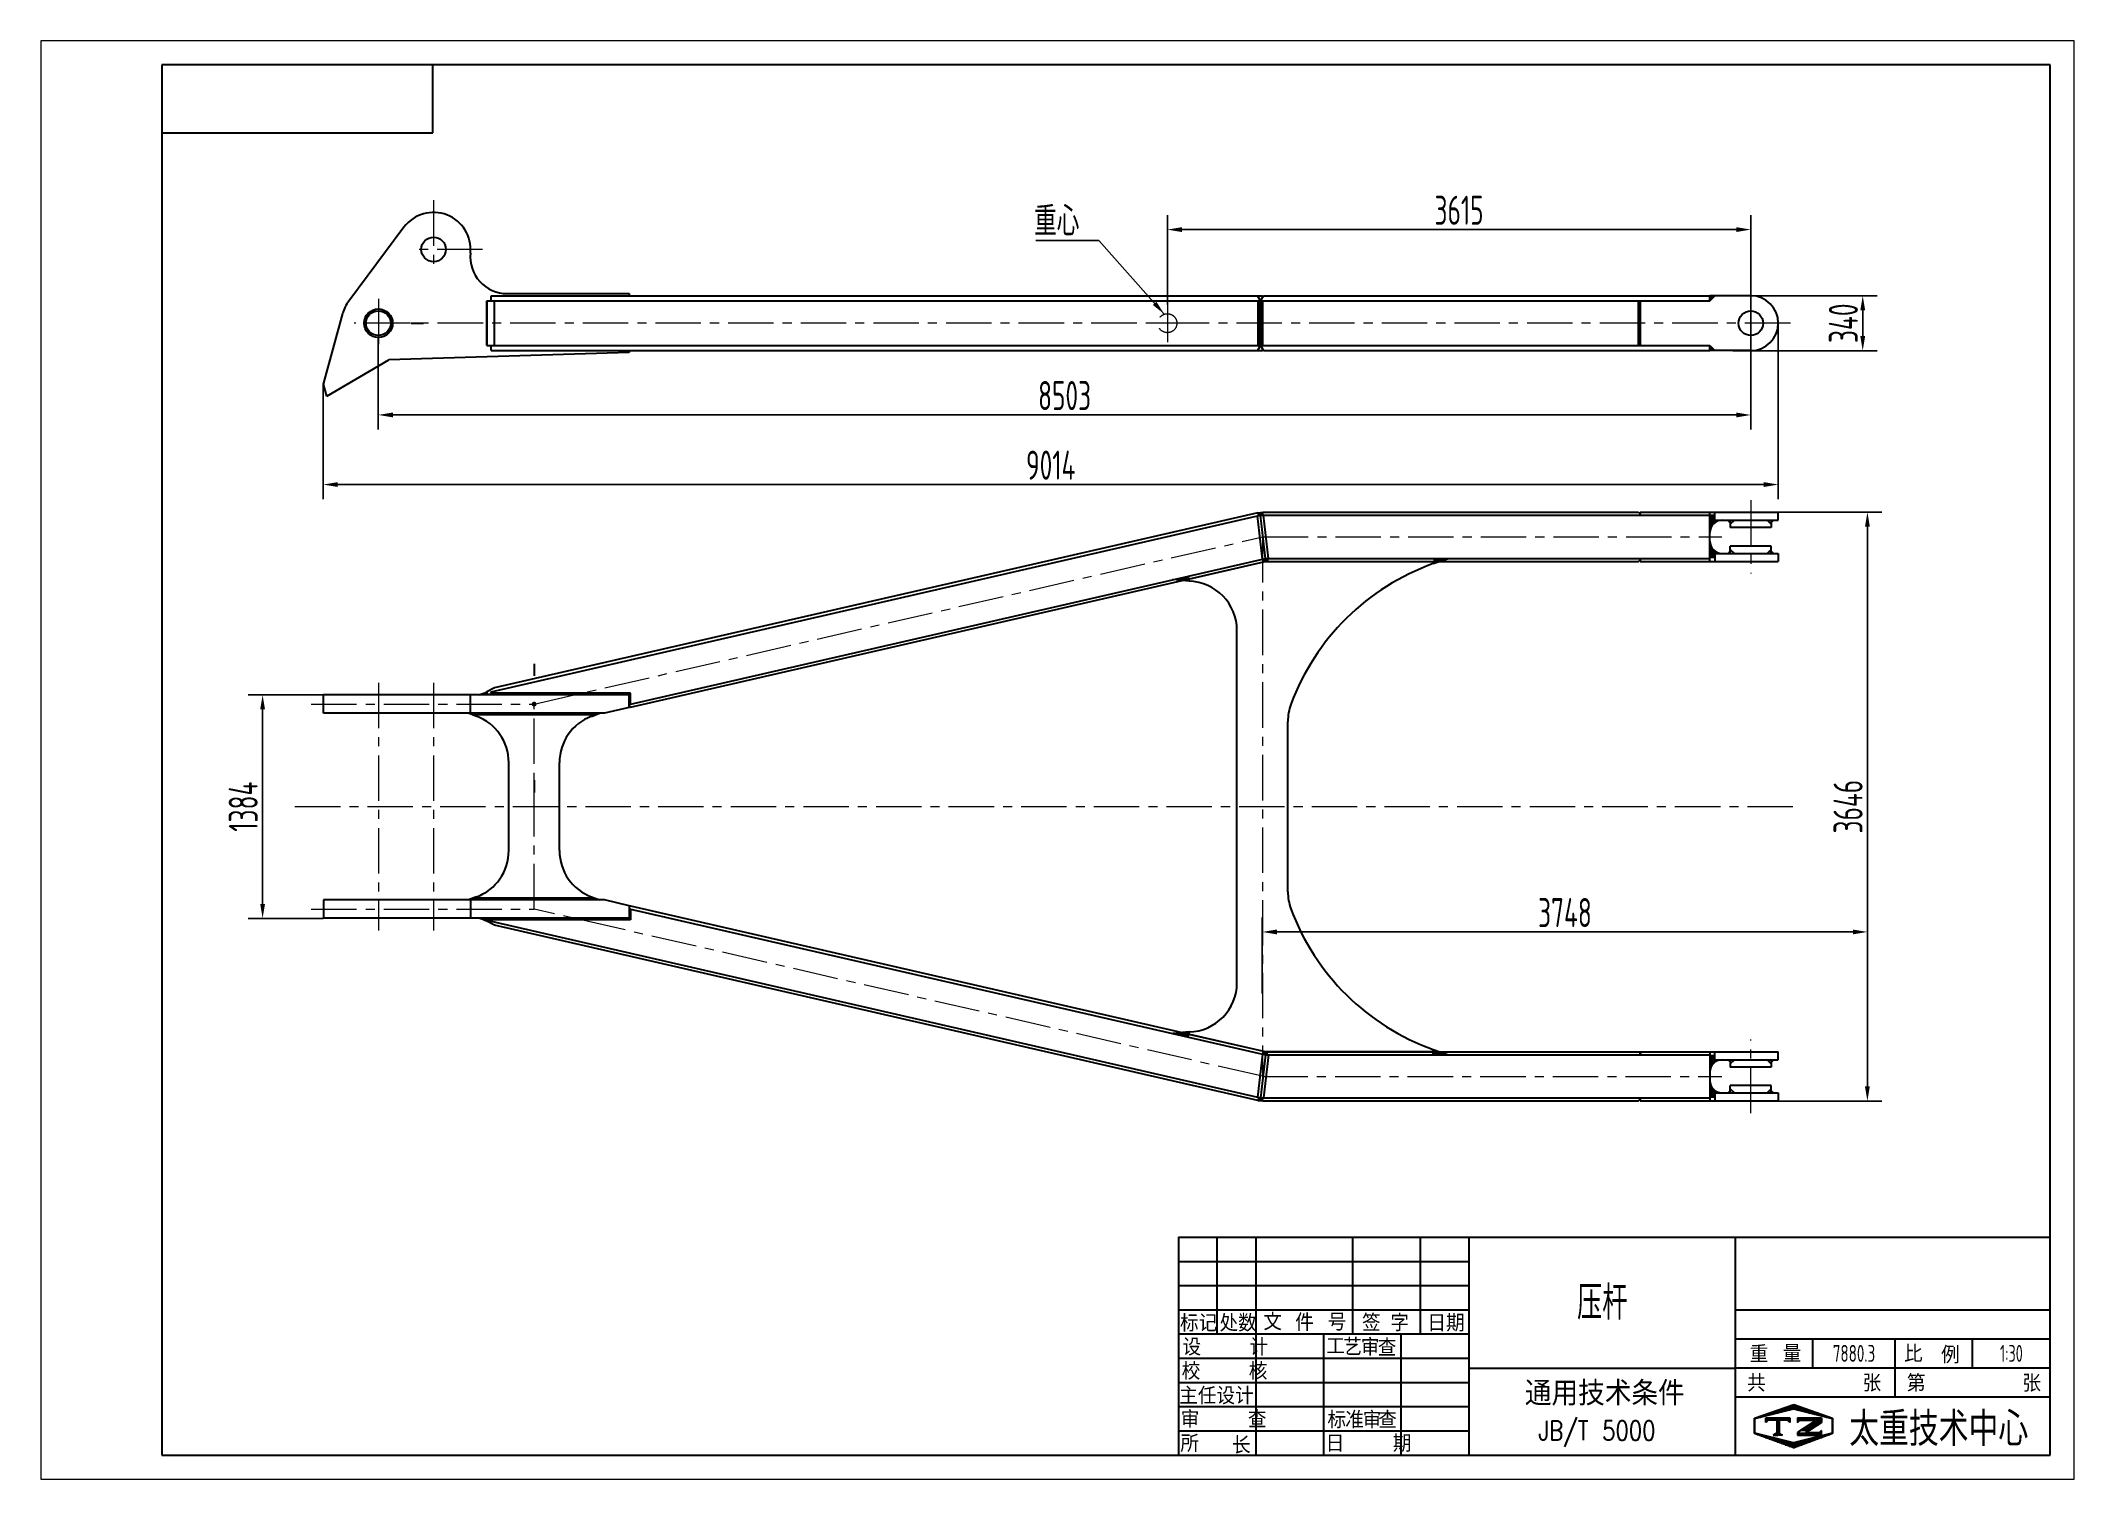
# Model space of a CAD drawing. Header units: millimetres. Extents: x 0 to 12600, y 0 to 8910.
import ezdxf
from ezdxf.enums import TextEntityAlignment as Align

# ---------------------------------------------------------------- set-up
doc = ezdxf.new("R2010")
doc.units = ezdxf.units.MM
doc.header["$LTSCALE"] = 300
doc.linetypes.add('F', pattern=[0.75, 0.5, -0.25])
doc.linetypes.add('G', pattern=[2, 1.25, -0.25, 0.25, -0.25])
doc.layers.get('0').update_dxf_attribs({"lineweight": 30})
doc.layers.get('Defpoints').update_dxf_attribs({"lineweight": 30})
for name, color, linetype, lineweight in [('01', 7, 'Continuous', 30), ('02', 1, 'Continuous', 13), ('04', 2, 'F', 13), ('05', 4, 'G', 13), ('08', 1, 'Continuous', 13), ('11', 3, 'Continuous', 13), ('THICK', 7, 'Continuous', 30)]:
    doc.layers.add(name, color=color, linetype=linetype, lineweight=lineweight)
doc.styles.add('HZLIB', font='TXT', dxfattribs={"width": 0.8, "bigfont": 'hztxt.shx'})
doc.styles.get("Standard").update_dxf_attribs({"font": 'isocp', "width": 0.707, "bigfont": 'intecad.shx'})
doc.dimstyles.new('INTE', dxfattribs={"dimscale": 30, "dimtxt": 6, "dimasz": 3, "dimexe": 3, "dimexo": 0, "dimgap": 1, "dimtad": 1, "dimdec": 0, "dimdsep": 46, "dimtxsty": 'Standard', "dimcen": 0, "dimclrd": 1, "dimclre": 1, "dimclrt": 3, "dimadec": 0, "dimazin": 0, "dimtfac": 1, "dimtdec": 0, "dimtmove": 0, "dimatfit": 0, "dimfxl": 0, "dimarcsym": 0})

# ---------------------------------------------------------------- blocks, each defined once
blk = doc.blocks.new('*X5')
at = {"color": 0}
for p, q in [((127.06, 4.8), (132.06, 4.8)), ((127.06, 4.5), (132.06, 4.5)), ((131.84, 5.1), (132.06, 5.1))]:
    blk.add_line(p, q, dxfattribs=at)
blk = doc.blocks.new('*X4')
at = {"color": 0}
for p, q in [((127.06, 7.8), (132.06, 7.8)), ((127.06, 7.5), (132.06, 7.5)), ((127.06, 7.2), (127.32, 7.2)), ((127.84, 5.4), (129.64, 5.4)), ((128.3, 5.7), (130.1, 5.7)), ((128.77, 6), (130.57, 6)), ((129.23, 6.3), (131.04, 6.3)), ((129.7, 6.6), (131.51, 6.6)), ((130.16, 6.9), (131.98, 6.9)), ((130.62, 7.2), (132.06, 7.2))]:
    blk.add_line(p, q, dxfattribs=at)
blk = doc.blocks.new('*X1')
at = {"color": 0}
for p, q in [((119.8, 8.4), (120.72, 8.4)), ((120.66, 8.7), (121.92, 8.7)), ((121.52, 9), (123.12, 9)), ((122.38, 9.3), (124.32, 9.3)), ((123.24, 9.6), (125.52, 9.6)), ((124.1, 9.9), (128.52, 9.9)), ((124.97, 10.2), (127.67, 10.2)), ((125.83, 10.5), (126.82, 10.5)), ((127.02, 9.6), (129.37, 9.6)), ((128.22, 9.3), (130.22, 9.3)), ((129.42, 9), (131.07, 9)), ((130.62, 8.7), (131.92, 8.7)), ((131.82, 8.4), (132.77, 8.4)), ((118.22, 7.8), (118.32, 7.8)), ((118.22, 7.5), (118.27, 7.5)), ((118.22, 7.2), (118.27, 7.2)), ((118.22, 6.9), (118.27, 6.9)), ((118.22, 6.6), (118.27, 6.6)), ((118.22, 6.3), (118.27, 6.3)), ((118.22, 6), (118.27, 6)), ((118.22, 5.7), (118.27, 5.7)), ((118.22, 5.4), (118.27, 5.4)), ((118.22, 5.1), (118.27, 5.1)), ((118.22, 4.8), (118.27, 4.8)), ((118.79, 4.5), (119.42, 4.5)), ((118.94, 8.1), (119.52, 8.1)), ((119.61, 4.2), (120.62, 4.2)), ((131.92, 4.2), (132.95, 4.2)), ((133.02, 8.1), (133.62, 8.1)), ((133.12, 4.5), (133.76, 4.5)), ((134.22, 7.8), (134.32, 7.8)), ((134.27, 7.5), (134.32, 7.5)), ((134.27, 7.2), (134.32, 7.2)), ((134.27, 6.9), (134.32, 6.9)), ((134.27, 6.6), (134.32, 6.6)), ((134.27, 6.3), (134.32, 6.3)), ((134.27, 6), (134.32, 6)), ((134.27, 5.7), (134.32, 5.7)), ((134.27, 5.4), (134.32, 5.4)), ((134.27, 5.1), (134.32, 5.1)), ((134.27, 4.8), (134.32, 4.8)), ((120.43, 3.9), (121.82, 3.9)), ((121.26, 3.6), (123.02, 3.6)), ((122.08, 3.3), (124.22, 3.3)), ((122.91, 3), (125.42, 3)), ((123.73, 2.7), (128.89, 2.7)), ((124.55, 2.4), (128.07, 2.4)), ((125.38, 2.1), (127.26, 2.1)), ((126.2, 1.8), (126.45, 1.8)), ((127.12, 3), (129.7, 3)), ((128.32, 3.3), (130.51, 3.3)), ((129.52, 3.6), (131.32, 3.6)), ((130.72, 3.9), (132.14, 3.9))]:
    blk.add_line(p, q, dxfattribs=at)
blk = doc.blocks.new('*X2')
at = {"color": 0}
for p, q in [((120.53, 7.8), (125.53, 7.8)), ((120.53, 7.5), (125.53, 7.5)), ((120.53, 7.2), (120.79, 7.2)), ((125.27, 7.2), (125.53, 7.2))]:
    blk.add_line(p, q, dxfattribs=at)
blk = doc.blocks.new('*X3')
at = {"color": 0}
for p, q in [((122.34, 4.5), (123.72, 4.5)), ((122.82, 4.8), (123.24, 4.8))]:
    blk.add_line(p, q, dxfattribs=at)
blk = doc.blocks.new('*U6', base_point=(226.71, 64.63))
at = {"layer": 'THICK'}
for p, q in [((46.71, 109.63), (226.71, 109.63)), ((46.71, 109.63), (46.71, 64.63)), ((54.7, 109.6), (54.7, 109.63)), ((54.71, 89.63), (54.71, 109.63)), ((62.71, 64.63), (62.71, 109.63)), ((82.71, 89.63), (82.71, 109.63)), ((96.71, 89.63), (96.71, 109.63)), ((106.71, 64.63), (106.71, 109.63)), ((161.71, 64.63), (161.71, 109.63)), ((226.71, 64.63), (226.71, 109.63)), ((46.71, 94.63), (106.71, 94.63)), ((161.71, 94.63), (226.71, 94.63)), ((46.71, 89.63), (106.71, 89.63)), ((76.71, 64.63), (76.71, 89.63)), ((92.71, 64.63), (92.71, 89.63)), ((161.71, 88.63), (226.71, 88.63)), ((177.71, 82.63), (177.71, 88.63)), ((194.71, 76.63), (194.71, 88.63)), ((210.71, 82.63), (210.71, 88.63)), ((106.71, 82.56), (161.71, 82.56)), ((161.71, 82.63), (226.71, 82.63)), ((161.71, 76.63), (226.71, 76.63)), ((46.71, 64.63), (226.71, 64.63))]:
    blk.add_line(p, q, dxfattribs=at)
at = {"layer": 'THICK', "color": 3}
for p, q in [((46.71, 104.63), (106.71, 104.63)), ((46.71, 99.63), (106.71, 99.63)), ((46.71, 84.63), (106.71, 84.63)), ((46.71, 79.63), (106.71, 79.63)), ((46.71, 74.63), (106.71, 74.63)), ((165.67, 72.23), (173.77, 75.05)), ((165.67, 69.09), (165.67, 72.23)), ((165.72, 72.17), (173.72, 74.17)), ((165.72, 69.17), (165.72, 72.17)), ((167.98, 72.33), (172.98, 72.33)), ((167.98, 71.33), (167.98, 72.33)), ((168.48, 71.83), (167.98, 71.33)), ((172.48, 71.83), (168.48, 71.83)), ((170.26, 71.83), (170.26, 69.09)), ((170.48, 71.83), (170.48, 69.09)), ((170.73, 71.83), (170.73, 69.09)), ((172.98, 71.33), (172.48, 71.83)), ((172.98, 72.33), (172.98, 71.33)), ((173.72, 74.17), (181.72, 72.17)), ((173.77, 75.05), (181.77, 72.23)), ((174.51, 72.33), (179.51, 72.33)), ((174.51, 72.33), (174.51, 71.33)), ((178.45, 71.83), (174.51, 69.28)), ((174.51, 71.33), (175.01, 71.83)), ((175.01, 71.83), (178.45, 71.83)), ((179.51, 72.33), (179.51, 71.33)), ((181.72, 72.17), (181.72, 69.17)), ((181.77, 72.23), (181.77, 69.09)), ((46.71, 69.63), (106.71, 69.63)), ((173.77, 66.14), (165.67, 69.09)), ((173.72, 67.17), (165.72, 69.17)), ((170.48, 69.32), (169.51, 68.71)), ((169.51, 68.71), (170.48, 68.71)), ((170.48, 69.32), (171.45, 68.71)), ((171.45, 68.71), (170.48, 68.71)), ((181.72, 69.17), (173.72, 67.17)), ((181.77, 69.09), (173.77, 66.14)), ((174.51, 69.28), (174.51, 68.71)), ((174.51, 68.71), (179.51, 68.71)), ((176.95, 69.7), (176.18, 69.21)), ((179.01, 69.21), (176.18, 69.21)), ((179.51, 71.33), (176.95, 69.7)), ((179.51, 69.71), (179.01, 69.21)), ((179.51, 68.71), (179.51, 69.71))]:
    blk.add_line(p, q, dxfattribs=at)
for name in ['*X1', '*X2', '*X4', '*X3', '*X5']:
    blk.add_blockref(name, (47.45, 64.38), dxfattribs=at)
for s, height, p in [('标记', 3.5, (50.86, 92.06)), ('处数', 3.5, (59.02, 92.06)), ('文', 3.5, (66.15, 92.32)), ('件', 3.5, (72.73, 92.19)), ('号', 3.5, (79.44, 92.19)), ('日期', 3.5, (101.96, 92.04)), ('工', 3.5, (79.13, 87.12)), ('艺', 3.5, (82.67, 87.12)), ('审', 3.5, (86.29, 87.12)), ('查', 3.5, (89.77, 86.98)), ('通用技术条件', 5, (134.74, 77.62)), ('共          张', 3.5, (177.98, 79.64)), ('第          张', 3.5, (210.97, 79.64)), ('标', 3.5, (79.38, 72.08)), ('准', 3.5, (83.05, 72.08)), ('审', 3.5, (86.67, 72.08)), ('查', 3.5, (89.87, 72.08)), ('所', 3.5, (49.01, 67.16)), ('长', 3.5, (59.69, 66.83))]:
    blk.add_text(s, height=height, dxfattribs=at).set_placement(p, align=Align.MIDDLE)
for s, p in [('签 字', (84.6, 90.19)), ('设     计', (47.52, 85.19)), ('校     核', (47.35, 80.21)), ('重', (164.64, 83.71)), ('量', (171.48, 83.84)), ('比', (196.54, 83.8)), ('例', (204.2, 83.57)), ('主任设计', (46.84, 75.12)), ('审     查', (47.17, 70.26)), ('日     期', (77.11, 65.28))]:
    blk.add_text(s, height=3.5, dxfattribs=at).set_placement(p)
at = {"layer": 'THICK', "color": 3, "style": 'HZLIB', "width": 0.8}
blk.add_text('JB/T 5000', height=4, dxfattribs=at).set_placement((121.08, 67.68))
at = {"layer": 'THICK', "color": 3, "width": 0.8}
blk.add_text('太重技术中心', height=7, dxfattribs=at).set_placement((185.23, 66.52))
blk = doc.blocks.new('*U7', base_point=(251.96, 168.31))
at = {"layer": '01'}
for p, q in [((251.96, 168.31), (251.96, 182.31)), ((195.96, 168.31), (251.96, 168.31))]:
    blk.add_line(p, q, dxfattribs=at)
blk = doc.blocks.new('*U8')
at = {"layer": '01'}
for points in [[(415, 292), (25, 292)], [(25, 292), (25, 5)], [(415, 5), (415, 292)], [(25, 5), (415, 5)]]:
    blk.add_lwpolyline(points, dxfattribs=at)
at = {"layer": '02'}
for points in [[(420, 297), (0, 297)], [(0, 297), (0, 0)], [(420, 0), (420, 297)], [(0, 0), (420, 0)]]:
    blk.add_lwpolyline(points, dxfattribs=at)
blk = doc.blocks.new('*D9')
at = {"layer": '08', "color": 1, "lineweight": -2}
for p, q in [((1751, 4858), (1285, 4858)), ((1375, 3564), (1375, 4768)), ((1751, 3474), (1285, 3474))]:
    blk.add_line(p, q, dxfattribs=at)
at = {"layer": '08', "color": 1}
for points in [[(1360, 4768), (1390, 4768), (1375, 4858)], [(1360, 3564), (1390, 3564), (1375, 3474)]]:
    blk.add_solid(points, dxfattribs=at)
at = {"layer": 'Defpoints', "color": 0}
for p in [(1375, 4858), (1751, 4858), (1751, 3474)]:
    blk.add_point(p, dxfattribs=at)
at = {"layer": '08', "color": 3, "insert": (1255, 4166), "char_height": 180, "attachment_point": 5, "rotation": 90}
blk.add_mtext('1384', dxfattribs=at)
blk = doc.blocks.new('*D10')
at = {"layer": '08', "color": 1, "lineweight": -2}
for p, q in [((10766, 5990), (11408, 5990)), ((11318, 2433), (11318, 5900)), ((10766, 2343), (11408, 2343))]:
    blk.add_line(p, q, dxfattribs=at)
at = {"layer": '08', "color": 1}
for points in [[(11303, 5900), (11333, 5900), (11318, 5990)], [(11303, 2433), (11333, 2433), (11318, 2343)]]:
    blk.add_solid(points, dxfattribs=at)
at = {"layer": 'Defpoints', "color": 0}
for p in [(10766, 5990), (11318, 5990), (10766, 2343)]:
    blk.add_point(p, dxfattribs=at)
at = {"layer": '08', "color": 3, "insert": (11198, 4166), "char_height": 180, "attachment_point": 5, "rotation": 90}
blk.add_mtext('3646', dxfattribs=at)
blk = doc.blocks.new('*D11')
at = {"layer": '08', "color": 1, "lineweight": -2}
for p, q in [((10596, 7405), (10596, 6502)), ((2092, 7072), (2092, 6502)), ((10506, 6592), (2182, 6592))]:
    blk.add_line(p, q, dxfattribs=at)
at = {"layer": '08', "color": 1}
for points in [[(2182, 6607), (2182, 6577), (2092, 6592)], [(10506, 6607), (10506, 6577), (10596, 6592)]]:
    blk.add_solid(points, dxfattribs=at)
at = {"layer": 'Defpoints', "color": 0}
for p in [(10596, 7405), (2092, 7072), (2092, 6592)]:
    blk.add_point(p, dxfattribs=at)
at = {"layer": '08', "color": 3, "insert": (6344, 6712), "char_height": 180, "attachment_point": 5}
blk.add_mtext('8503', dxfattribs=at)
blk = doc.blocks.new('*D12')
at = {"layer": '08', "color": 1, "lineweight": -2}
for p, q in [((10454, 7330), (11379, 7330)), ((11289, 7080), (11289, 7240)), ((10485, 6990), (11379, 6990))]:
    blk.add_line(p, q, dxfattribs=at)
at = {"layer": '08', "color": 1}
for points in [[(11274, 7240), (11304, 7240), (11289, 7330)], [(11274, 7080), (11304, 7080), (11289, 6990)]]:
    blk.add_solid(points, dxfattribs=at)
at = {"layer": 'Defpoints', "color": 0}
for p in [(10454, 7330), (11289, 7330), (10485, 6990)]:
    blk.add_point(p, dxfattribs=at)
at = {"layer": '08', "color": 3, "insert": (11169, 7160), "char_height": 180, "attachment_point": 5, "rotation": 90}
blk.add_mtext('340', dxfattribs=at)
blk = doc.blocks.new('*D13')
at = {"layer": '08', "color": 1, "lineweight": -2}
for p, q in [((6981, 7277), (6981, 7830)), ((10596, 7405), (10596, 7830)), ((7071, 7740), (10506, 7740))]:
    blk.add_line(p, q, dxfattribs=at)
at = {"layer": '08', "color": 1}
for points in [[(7071, 7755), (7071, 7725), (6981, 7740)], [(10506, 7755), (10506, 7725), (10596, 7740)]]:
    blk.add_solid(points, dxfattribs=at)
at = {"layer": 'Defpoints', "color": 0}
for p in [(10596, 7740), (10596, 7405), (6981, 7277)]:
    blk.add_point(p, dxfattribs=at)
at = {"layer": '08', "color": 3, "insert": (8788, 7860), "char_height": 180, "attachment_point": 5}
blk.add_mtext('3615', dxfattribs=at)
blk = doc.blocks.new('*D14')
at = {"layer": '08', "color": 1, "lineweight": -2}
for p, q in [((10766, 7160), (10766, 6071)), ((1751, 6782), (1751, 6071)), ((10676, 6161), (1841, 6161))]:
    blk.add_line(p, q, dxfattribs=at)
at = {"layer": '08', "color": 1}
for points in [[(1841, 6176), (1841, 6146), (1751, 6161)], [(10676, 6176), (10676, 6146), (10766, 6161)]]:
    blk.add_solid(points, dxfattribs=at)
at = {"layer": 'Defpoints', "color": 0}
for p in [(10766, 7160), (1751, 6782), (1751, 6161)]:
    blk.add_point(p, dxfattribs=at)
at = {"layer": '08', "color": 3, "insert": (6258, 6281), "char_height": 180, "attachment_point": 5}
blk.add_mtext('9014', dxfattribs=at)
blk = doc.blocks.new('*D15')
at = {"layer": '08', "color": 1, "lineweight": -2}
for p, q in [((7569, 3008), (7569, 3480)), ((11318, 3253), (11318, 3480)), ((7659, 3390), (11228, 3390))]:
    blk.add_line(p, q, dxfattribs=at)
at = {"layer": '08', "color": 1}
for points in [[(7659, 3405), (7659, 3375), (7569, 3390)], [(11228, 3405), (11228, 3375), (11318, 3390)]]:
    blk.add_solid(points, dxfattribs=at)
at = {"layer": 'Defpoints', "color": 0}
for p in [(11318, 3390), (11318, 3253), (7569, 3008)]:
    blk.add_point(p, dxfattribs=at)
at = {"layer": '08', "color": 3, "insert": (9444, 3510), "char_height": 180, "attachment_point": 5}
blk.add_mtext('3748', dxfattribs=at)

msp = doc.modelspace()

# ---------------------------------------------------------------- hatches: boundary and pattern name
at = {"ltscale": 0.75}
for points in [[(10341.6, 7298.3), (10341.6, 7330.3), (10373.6, 7330.3)], [(10341.6, 7022.3), (10341.6, 6990.3), (10373.6, 6990.3)], [(7541.5, 5986.4), (7549.3, 5968.7), (7557.6, 5970.6), (7568.1, 5970.6), (7571.6, 5989.6)], [(10468.6, 5926.6), (10455.6, 5939.6), (10468.6, 5939.6)], [(10722.6, 5926.6), (10735.6, 5939.6), (10722.6, 5939.6)], [(7597.1, 5703.6), (7587.9, 5703.6), (7578.2, 5701.4), (7576.1, 5681.5), (7587, 5684), (7603.9, 5684)], [(10468.6, 5747.6), (10455.6, 5734.6), (10468.6, 5734.6)], [(10722.6, 5747.6), (10735.6, 5734.6), (10722.6, 5734.6)], [(2768.9, 4858.5), (2714.7, 4858.5, 0.0492303), (2764.7, 4877)], [(3654, 4781.5), (3645.3, 4780.5), (3645.3, 4792.8), (3645.9, 4789.9)], [(2701.3, 4725.4), (2651.3, 4744.5), (2701.3, 4744.5)], [(3413.3, 4725.5), (3413.3, 4725.5), (3413.3, 4744.5), (3463.3, 4744.5)], [(2701.3, 3607.5), (2651.3, 3588.5), (2701.3, 3588.5)], [(3413.3, 3607.5), (3413.3, 3607.5), (3413.3, 3588.5), (3463.3, 3588.5)], [(3654, 3551.4), (3645.3, 3552.5), (3645.3, 3540.1), (3645.9, 3543)], [(2764.7, 3455.9), (2768.9, 3474.5), (2714.7, 3474.5, -0.0492303)], [(7028.6, 2762), (7015.1, 2760.7), (7028.3, 2757.7, -0.0066231)], [(7603.9, 2649), (7587, 2649), (7576.1, 2651.5), (7578.2, 2631.5), (7587.9, 2629.3), (7597.1, 2629.3)], [(9909.6, 2648.3), (9899.6, 2648.3), (9909.6, 2638.3)], [(10468.6, 2585.3), (10455.6, 2598.3), (10468.6, 2598.3)], [(10722.6, 2585.3), (10735.6, 2598.3), (10722.6, 2598.3)], [(10468.6, 2406.3), (10455.6, 2393.3), (10468.6, 2393.3)], [(10722.6, 2406.3), (10735.6, 2393.3), (10722.6, 2393.3)], [(7571.6, 2343.3), (7568.1, 2362.3), (7557.6, 2362.3), (7549.3, 2364.2), (7541.5, 2346.5)]]:
    msp.add_hatch(color=256, dxfattribs=at).paths.add_polyline_path(points)
h = msp.add_hatch(color=256, dxfattribs=at)
h.paths.add_polyline_path([(10373.6, 5970.6), (10341.6, 5970.6), (10341.6, 5939.6), (10373.6, 5939.6)])
h.paths.add_polyline_path([(10417.6, 5939.6), (10341.6, 5939.6), (10341.6, 5863.6, -0.4142136)])
h = msp.add_hatch(color=256, dxfattribs=at)
h.paths.add_polyline_path([(10468.6, 5914.6), (10468.6, 5939.6), (10493.6, 5939.6)])
h.paths.add_polyline_path([(10722.6, 5914.6), (10697.6, 5939.6), (10722.6, 5939.6)])
h = msp.add_hatch(color=256, dxfattribs=at)
h.paths.add_polyline_path([(10373.6, 5703.6), (10341.6, 5703.6), (10341.6, 5734.6), (10373.6, 5734.6)])
h.paths.add_polyline_path([(10417.6, 5734.6), (10341.6, 5734.6), (10341.6, 5810.6, 0.4142136)])
h = msp.add_hatch(color=256, dxfattribs=at)
h.paths.add_polyline_path([(8628, 5671), (8628, 5684.6), (8667.8, 5684.6)])
h.paths.add_polyline_path([(8667.8, 5684.6), (8628, 5684.6), (8628, 5703.6), (8723, 5703.6)])
h = msp.add_hatch(color=256, dxfattribs=at)
h.paths.add_polyline_path([(10493.6, 5734.6), (10468.6, 5734.6), (10468.6, 5759.6)])
h.paths.add_polyline_path([(10722.6, 5734.6), (10697.6, 5734.6), (10722.6, 5759.6)])
h = msp.add_hatch(color=256, dxfattribs=at)
h.paths.add_polyline_path([(7112, 5575), (7107.7, 5593.5), (7015.1, 5572.2), (7074.4, 5566.3)])
h.paths.add_polyline_path([(7112, 5575), (7074.4, 5566.3), (7114.9, 5562.3)])
h = msp.add_hatch(color=256, dxfattribs=at)
h.paths.add_polyline_path([(2795.7, 3474.5), (2768.9, 3474.5), (2794.4, 3468.6)])
h.paths.add_polyline_path([(2794.4, 3468.6), (2768.9, 3474.5), (2766.7, 3464.9), (2791.5, 3455.9)])
h = msp.add_hatch(color=256, dxfattribs=at)
h.paths.add_polyline_path([(7112, 2758), (7074.4, 2766.6), (7028.6, 2762, 0.0066231), (7028.3, 2757.7), (7107.7, 2739.4)])
h.paths.add_polyline_path([(7114.9, 2770.6), (7074.4, 2766.6), (7112, 2758)])
h = msp.add_hatch(color=256, dxfattribs=at)
h.paths.add_polyline_path([(8628, 2662), (8628, 2648.3), (8667.8, 2648.3)])
h.paths.add_polyline_path([(8667.8, 2648.3), (8628, 2648.3), (8628, 2629.3), (8723, 2629.3)])
h = msp.add_hatch(color=256, dxfattribs=at)
h.paths.add_polyline_path([(10373.6, 2629.3), (10341.6, 2629.3), (10341.6, 2598.3), (10373.6, 2598.3)])
h.paths.add_polyline_path([(10417.6, 2598.3), (10341.6, 2598.3), (10341.6, 2522.3, -0.4142136)])
h = msp.add_hatch(color=256, dxfattribs=at)
h.paths.add_polyline_path([(10493.6, 2598.3), (10468.6, 2598.3), (10468.6, 2573.3)])
h.paths.add_polyline_path([(10722.6, 2598.3), (10697.6, 2598.3), (10722.6, 2573.3)])
h = msp.add_hatch(color=256, dxfattribs=at)
h.paths.add_polyline_path([(10373.6, 2362.3), (10341.6, 2362.3), (10341.6, 2393.3), (10373.6, 2393.3)])
h.paths.add_polyline_path([(10417.6, 2393.3), (10341.6, 2393.3), (10341.6, 2469.3, 0.4142136)])
h = msp.add_hatch(color=256, dxfattribs=at)
h.paths.add_polyline_path([(10468.6, 2418.3), (10468.6, 2393.3), (10493.6, 2393.3)])
h.paths.add_polyline_path([(10722.6, 2418.3), (10697.6, 2393.3), (10722.6, 2393.3)])

# ---------------------------------------------------------------- linework, layer by layer
for p, q in [((2250.9, 7754.5), (1908.9, 7297.5)), ((2791.5, 7330.3), (7569.2, 7330.3)), ((2791.5, 7298.3), (2791.5, 7330.3)), ((2890, 7343.3), (3645.3, 7343.3)), ((3645.3, 7343.3), (3645.3, 7330.3)), ((7557.6, 7298.3), (7539, 7330.3)), ((7557.6, 7298.3), (7576.7, 7330.3)), ((7572.9, 7324), (7569.2, 7330.3)), ((7576.7, 7330.3), (10341.6, 7330.3)), ((10341.6, 7298.3), (10373.6, 7330.3)), ((10341.6, 7298.3), (10341.6, 7330.3)), ((10373.6, 7330.3), (10341.6, 7330.3)), ((10595.6, 7330.3), (10373.6, 7330.3)), ((1751.3, 6782.3), (1871.4, 7220.8)), ((2764.7, 7298.3), (10341.6, 7298.3)), ((2764.7, 7298.3), (2764.7, 7022.3)), ((2764.7, 7022.3), (2764.7, 7298.3)), ((2811.5, 7022.3), (2811.5, 7298.3)), ((7541.5, 7298.3), (7541.5, 7022.3)), ((7554.5, 7022.3), (7554.5, 7298.3)), ((7565.6, 7022.3), (7565.6, 7298.3)), ((7571.6, 7022.3), (7571.6, 7298.3)), ((9899.6, 7022.3), (9899.6, 7298.3)), ((9909.6, 7298.3), (9909.6, 7022.3)), ((1772.3, 6709.3), (2157.3, 6933.3)), ((3645.3, 6978.3), (2157.3, 6933.3)), ((2764.7, 7022.3), (10341.6, 7022.3)), ((2791.5, 6990.3), (2791.5, 7022.3)), ((2791.5, 6990.3), (7569.2, 6990.3)), ((3645.3, 6990.3), (3645.3, 6978.3)), ((7557.6, 7022.3), (7539, 6990.3)), ((7557.6, 7022.3), (7576.7, 6990.3)), ((7572.9, 6996.7), (7569.2, 6990.3)), ((7576.7, 6990.3), (10341.6, 6990.3)), ((10341.6, 7022.3), (10373.6, 6990.3)), ((10341.6, 6990.3), (10341.6, 7022.3)), ((10373.6, 6990.3), (10341.6, 6990.3)), ((10595.6, 6990.3), (10373.6, 6990.3)), ((1772.3, 6709.3), (1751.3, 6782.3)), ((2791.5, 4877), (7557.6, 5970.6)), ((7541.5, 5986.4), (2811.5, 4901)), ((7569.2, 5699.4), (7539, 5966.4)), ((7541.5, 5986.4), (7571.6, 5989.6)), ((7549.3, 5968.7), (7541.5, 5986.4)), ((7557.6, 5970.6), (10373.6, 5970.6)), ((7587.9, 5703.6), (7557.6, 5970.6)), ((7571.6, 5989.6), (7568.1, 5970.6)), ((7571.6, 5989.6), (9899.6, 5989.6)), ((7607, 5703.6), (7576.7, 5970.6)), ((9899.6, 5989.6), (9909.6, 5979.6)), ((9903.6, 5970.6), (9909.6, 5976.6)), ((9909.6, 5989.6), (10765.6, 5989.6)), ((9909.6, 5974.6), (9909.6, 5989.6)), ((9909.6, 5979.6), (9909.6, 5976.6)), ((9915.5, 5970.6), (9909.6, 5974.6)), ((10341.6, 5684.6), (10341.6, 5989.6)), ((10341.6, 5939.6), (10765.6, 5939.6)), ((10373.6, 5939.6), (10373.6, 5989.6)), ((10455.6, 5939.6), (10468.6, 5926.6)), ((10468.6, 5939.6), (10468.6, 5894.6)), ((10722.6, 5939.6), (10722.6, 5894.6)), ((10735.6, 5939.6), (10722.6, 5926.6)), ((10765.6, 5939.6), (10765.6, 5989.6)), ((10722.6, 5894.6), (10468.6, 5894.6)), ((3645.3, 4798.9), (7587.9, 5703.6)), ((3654, 4781.5), (7576.1, 5681.5)), ((7112, 5575), (7587, 5684)), ((7578.2, 5701.4), (7576.1, 5681.5)), ((7587, 5684), (8628, 5684)), ((7587.9, 5703.6), (10341.6, 5703.6)), ((7597.1, 5703.6), (7603.9, 5684)), ((7603.6, 5684.6), (9899.6, 5684.6)), ((8628, 5671), (8723, 5703.6)), ((8628, 5684), (8628, 5671)), ((9899.6, 5684.6), (9909.6, 5694.6)), ((9903.6, 5703.6), (9909.6, 5697.6)), ((9915.5, 5703.6), (9909.6, 5699.6)), ((9909.6, 5699.6), (9909.6, 5684.6)), ((9909.6, 5697.6), (9909.6, 5694.6)), ((9909.6, 5684.6), (10765.6, 5684.6)), ((10341.6, 5734.6), (10765.6, 5734.6)), ((10373.6, 5734.6), (10373.6, 5684.6)), ((10455.6, 5734.6), (10468.6, 5747.6)), ((10722.6, 5779.6), (10468.6, 5779.6)), ((10468.6, 5734.6), (10468.6, 5779.6)), ((10722.6, 5734.6), (10722.6, 5779.6)), ((10735.6, 5734.6), (10722.6, 5747.6)), ((10765.6, 5734.6), (10765.6, 5684.6)), ((7114.9, 5562.3), (7015.1, 5572.2)), ((7107.7, 5593.5), (7114.9, 5562.3)), ((7412, 3075.5), (7412, 5257.4)), ((1751.3, 4744.5), (1751.3, 4858.5)), ((3645.3, 4858.5), (1751.3, 4858.5)), ((2663.3, 4744.5), (2663.3, 4858.5)), ((2811.5, 4901), (2764.7, 4877)), ((2764.7, 4877), (2768.9, 4858.5)), ((2794.4, 4864.3), (2768.9, 4858.5)), ((2795.7, 4858.5), (2791.5, 4877)), ((3655.3, 4868.5), (2793.5, 4868.5)), ((3645.3, 4858.5), (2795.7, 4858.5)), ((3655.2, 4868.5), (3645.3, 4858.5)), ((3645.3, 4780.5), (3645.3, 4858.5)), ((3645.3, 4792.8), (3654.1, 4801)), ((3645.9, 4789.9), (3654, 4781.5)), ((3655.3, 4801.2), (3655.3, 4868.5)), ((3493.3, 4744.5), (1751.3, 4744.5)), ((2701.3, 4725.4), (2651.3, 4744.5)), ((3413.3, 4744.5), (2701.3, 4744.5)), ((2701.3, 4725.4), (2701.3, 4744.5)), ((3413.3, 4734.5), (2701.3, 4734.5)), ((3413.3, 4725.4), (3413.3, 4744.5)), ((3413.3, 4725.4), (3463.3, 4744.5)), ((3645.3, 4780.5), (3493.3, 4744.5)), ((7727, 3639.4), (7727, 4693.5)), ((2900.3, 3893.5), (2900.3, 4439.5)), ((3214.3, 3893.5), (3214.3, 4439.5)), ((3493.3, 3588.5), (1751.3, 3588.5)), ((1751.3, 3588.5), (1751.3, 3474.5)), ((2701.3, 3607.5), (2651.3, 3588.5)), ((2663.3, 3588.5), (2663.3, 3474.5)), ((2701.3, 3607.5), (2701.3, 3588.5)), ((3413.3, 3598.5), (2701.3, 3598.5)), ((3413.3, 3588.5), (2701.3, 3588.5)), ((3413.3, 3607.5), (3413.3, 3588.5)), ((3413.3, 3607.5), (3463.3, 3588.5)), ((3645.3, 3552.5), (3493.3, 3588.5)), ((3645.3, 3552.5), (3645.3, 3474.5)), ((3645.3, 3552.5), (3654, 3551.4)), ((3645.9, 3543), (3645.3, 3540.1)), ((3645.3, 3540.1), (3654.1, 3531.9)), ((3645.3, 3534), (7587.9, 2629.3)), ((3645.9, 3543), (3654, 3551.4)), ((3654, 3551.4), (7576.1, 2651.5)), ((3655.3, 3531.7), (3655.3, 3464.5)), ((3645.3, 3474.5), (1751.3, 3474.5)), ((2791.5, 3455.9), (2740.5, 3474.5)), ((2764.7, 3455.9), (2768.9, 3474.5)), ((2811.5, 3431.9), (2764.7, 3455.9)), ((2794.4, 3468.6), (2768.9, 3474.5)), ((2795.7, 3474.5), (2791.5, 3455.9)), ((2791.5, 3455.9), (7557.6, 2362.3)), ((3655.3, 3464.5), (2793.5, 3464.5)), ((3645.3, 3474.5), (2795.7, 3474.5)), ((7541.5, 2346.5), (2811.5, 3431.9)), ((3655.2, 3464.5), (3645.3, 3474.5)), ((7114.9, 2770.6), (7015.1, 2760.7)), ((7107.7, 2739.4), (7114.9, 2770.6)), ((7114.9, 2770.6), (7107.7, 2739.4)), ((7112, 2758), (7587, 2649)), ((7578.2, 2631.5), (7576.1, 2651.5)), ((7587, 2649), (8628, 2649)), ((7597.1, 2629.3), (7603.9, 2649)), ((7603.6, 2648.3), (9899.6, 2648.3)), ((8628, 2629.3), (8628, 2662)), ((8628, 2662), (8723, 2629.3)), ((9899.6, 2648.3), (9909.6, 2638.3)), ((9899.6, 2648.3), (9909.6, 2648.3)), ((9909.6, 2648.3), (10765.6, 2648.3)), ((9909.6, 2635.3), (9909.6, 2648.3)), ((10341.6, 2648.3), (10341.6, 2343.3)), ((10373.6, 2598.3), (10373.6, 2648.3)), ((10765.6, 2598.3), (10765.6, 2648.3)), ((7569.2, 2633.5), (7539, 2366.5)), ((7587.9, 2629.3), (7557.6, 2362.3)), ((7607, 2629.3), (7576.7, 2362.3)), ((7587.9, 2629.3), (10341.6, 2629.3)), ((9903.6, 2629.3), (9909.6, 2635.3)), ((9909.6, 2635.3), (9909.6, 2638.3)), ((9909.6, 2635.3), (9919.4, 2629.3)), ((10341.6, 2598.3), (10765.6, 2598.3)), ((10455.6, 2598.3), (10468.6, 2585.3)), ((10468.6, 2598.3), (10468.6, 2553.3)), ((10722.6, 2553.3), (10468.6, 2553.3)), ((10722.6, 2598.3), (10722.6, 2553.3)), ((10735.6, 2598.3), (10722.6, 2585.3)), ((10455.6, 2393.3), (10468.6, 2406.3)), ((10722.6, 2438.3), (10468.6, 2438.3)), ((10468.6, 2393.3), (10468.6, 2438.3)), ((10722.6, 2393.3), (10722.6, 2438.3)), ((10735.6, 2393.3), (10722.6, 2406.3)), ((7549.3, 2364.2), (7541.5, 2346.5)), ((7541.5, 2346.5), (7571.6, 2343.3)), ((7557.6, 2362.3), (10341.6, 2362.3)), ((7571.6, 2343.3), (7568.1, 2362.3)), ((7571.6, 2343.3), (9899.6, 2343.3)), ((9899.6, 2343.3), (9909.6, 2353.3)), ((9903.6, 2362.3), (9909.6, 2356.3)), ((9915.5, 2362.3), (9909.6, 2358.3)), ((9909.6, 2358.3), (9909.6, 2343.3)), ((9909.6, 2353.3), (9909.6, 2356.3)), ((9909.6, 2343.3), (10765.6, 2343.3)), ((10341.6, 2393.3), (10765.6, 2393.3)), ((10373.6, 2393.3), (10373.6, 2343.3)), ((10765.6, 2393.3), (10765.6, 2343.3))]:
    msp.add_line(p, q, dxfattribs=at)
at = {"ltscale": 0.75, "const_width": 15}
msp.add_lwpolyline([(3049.8, 4801, 1), (3064.8, 4801, 1)], format="xyb", close=True, dxfattribs=at)
at = {"ltscale": 0.75}
for centre, radius in [((2434.3, 7617.3), 76), ((2092.3, 7160.3), 88.5), ((2092.3, 7160.3), 76.5), ((10595.6, 7160.3), 76)]:
    msp.add_circle(centre, radius, dxfattribs=at)
for centre, radius, start, end in [((2434.3, 7617.3), 229, 354.3614, 143.19033), ((2890, 7572.3), 229, 174.3614, 270), ((10595.6, 7160.3), 170, 270, 90), ((2092.3, 7160.3), 229, 143.19033, 164.67857), ((10417.6, 5863.6), 76, 90, 180), ((10417.6, 5810.6), 76, 180, 270), ((9121.5, 4289.5), 1467, 109.65779, 159.65375), ((7107, 5257.4), 305, 0, 88.51435), ((2645.9, 5121), 271.4, 284.68649, 295.96014), ((8032, 4693.5), 305, 159.65375, 180), ((2595.3, 4439.5), 305, 0, 69.66302), ((3519.3, 4439.5), 305, 110.33698, 180), ((2595.3, 3893.5), 305, 290.33698, 0), ((3519.3, 3893.5), 305, 180, 249.66302), ((8032, 3639.4), 305, 180, 200.34625), ((9121.5, 4043.5), 1467, 200.34625, 250.34221), ((2645.9, 3211.9), 271.4, 64.03986, 75.31351), ((7107, 3075.5), 305, 271.48565, 0), ((10417.6, 2522.3), 76, 90, 180), ((10417.6, 2469.3), 76, 180, 270)]:
    msp.add_arc(centre, radius, start, end, dxfattribs=at)
at = {"layer": '01', "ltscale": 0.75}
for p, q in [((2296, 7160.3), (2371, 7160.3)), ((10468.6, 5914.6), (10493.6, 5939.6)), ((10722.6, 5914.6), (10697.6, 5939.6)), ((10468.6, 5759.6), (10493.6, 5734.6)), ((10722.6, 5759.6), (10697.6, 5734.6)), ((3057.3, 5050.5), (3057.3, 4975.5)), ((3057.3, 4329.5), (3057.3, 4254.5)), ((10468.6, 2573.3), (10493.6, 2598.3)), ((10722.6, 2573.3), (10697.6, 2598.3)), ((10468.6, 2418.3), (10493.6, 2393.3)), ((10722.6, 2418.3), (10697.6, 2393.3))]:
    msp.add_line(p, q, dxfattribs=at)
at = {"layer": '04', "color": 2, "linetype": 'F'}
msp.add_circle((6980.7, 7160.3), 58.8, dxfattribs=at)
at = {"layer": '05', "ltscale": 0.75}
for p, q in [((2434.3, 7921.3), (2434.3, 7478.8)), ((2738.3, 7617.3), (2295.8, 7617.3)), ((2092.3, 7311.3), (2092.3, 7009.3)), ((10595.6, 7405.3), (10595.6, 6915.3)), ((10840.6, 7160.3), (1941.3, 7160.3)), ((10595.6, 6064.6), (10595.6, 5609.6)), ((3057.3, 4801), (7572.7, 5837.1)), ((7569.5, 5836.4), (7569.5, 2495.8)), ((7572.7, 5837.1), (10416.6, 5837.1)), ((2092.3, 4933.5), (2092.3, 3399.5)), ((2434.3, 4933.5), (2434.3, 3399.5)), ((1676.3, 4801.5), (3057.3, 4801.5)), ((3057.3, 3531.5), (3057.3, 4801)), ((1575.5, 4166.5), (10895.7, 4166.5)), ((1676.3, 3531.5), (3057.3, 3531.5)), ((7569.5, 2496.5), (3057.3, 3531.9)), ((10595.6, 2268.3), (10595.6, 2723.3)), ((7569.5, 2495.8), (10416.6, 2495.8))]:
    msp.add_line(p, q, dxfattribs=at)
at = {"layer": '05'}
for p, q in [((6980.7, 7277.3), (6980.7, 7043.4)), ((7097.6, 7160.3), (6863.7, 7160.3))]:
    msp.add_line(p, q, dxfattribs=at)

# ---------------------------------------------------------------- block references
at = {"xscale": 30, "yscale": 30, "zscale": 30}
for name, p in [('*U8', (0, 0)), ('*U6', (12450, 150))]:
    msp.add_blockref(name, p, dxfattribs=at)
at = {"layer": '02', "xscale": 30, "yscale": 30, "zscale": 30}
msp.add_blockref('*U7', (2430, 8340), dxfattribs=at)

# ---------------------------------------------------------------- texts
at = {"color": 3, "insert": (6435.3, 7702.2), "char_height": 180, "attachment_point": 9}
msp.add_mtext('重心', dxfattribs=at)
at = {"layer": '11'}
for s, height, width, p, p2 in [('压杆', 210, 0.671502, (9519, 989), (9831, 989)), ('7880.3', 105, 0.678271, (11103.6, 727.5), (11366.4, 727.5)), ('1:30', 105, 0.655288, (12139.4, 727.5), (12280.6, 727.5))]:
    msp.add_text(s, height=height, dxfattribs=dict(at, width=width)).set_placement(p, p2, align=Align.FIT)

# ---------------------------------------------------------------- dimensions: what is measured, and where the dimension line sits
at = {"layer": '08'}
for base, p1, p2, picture, middle in [((10595.6, 7740), (6980.7, 7277.3), (10595.6, 7405.3), '*D13', (8788.1, 7860)), ((2092.3, 6591.7), (10595.6, 7405.3), (2092.3, 7071.8), '*D11', (6343.9, 6711.7)), ((1751.3, 6161.2), (10765.6, 7160.3), (1751.3, 6782.3), '*D14', (6258.4, 6281.2)), ((11317.7, 3390.4), (7569.5, 3007.7), (11317.7, 3252.6), '*D15', (9443.6, 3510.4))]:
    dim = msp.add_linear_dim(base=base, p1=p1, p2=p2, dimstyle='INTE', dxfattribs=at)
    dim.commit()
    dim.dimension.update_dxf_attribs({"geometry": picture, "text_midpoint": middle})
for base, p1, p2, picture, middle in [((11288.7, 7330.3), (10484.6, 6990.3), (10453.8, 7330.3), '*D12', (11168.7, 7160.3)), ((11317.7, 5989.6), (10765.6, 2343.3), (10765.6, 5989.6), '*D10', (11197.7, 4166.5)), ((1374.5, 4858.5), (1751.3, 3474.5), (1751.3, 4858.5), '*D9', (1254.5, 4166.5))]:
    dim = msp.add_linear_dim(base=base, p1=p1, p2=p2, angle=90, dimstyle='INTE', dxfattribs=at)
    dim.commit()
    dim.dimension.update_dxf_attribs({"geometry": picture, "text_midpoint": middle})

# ---------------------------------------------------------------- leaders
at = {"annotation_type": 0, "has_hookline": 1, "hookline_direction": 1, "text_width": 269.8}
msp.add_leader([(6961.8, 7216.1), (6555.3, 7672.2), (6465.3, 7672.2)], dimstyle='INTE', dxfattribs=at)

doc.saveas('drawing.dxf')
